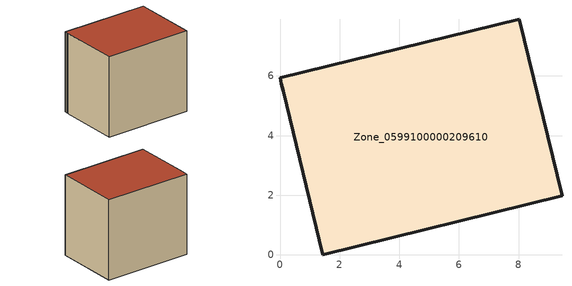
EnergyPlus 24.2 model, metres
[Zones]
Zone_0599100000209610
 floor ground (C_G): 1.43,0 0.1,5.5 0.05,5.74 0,5.94 8.03,7.9 9.46,1.97 z0
 wall outside (C_F): 1.43,0 9.46,1.97 8.03,7.9 0,5.94 0.05,5.74 0.1,5.5 1.43,0 z0:7.48
 roof outside (C_R): 0.1,5.5 1.43,0 9.46,1.97 8.03,7.9 0,5.94 0.05,5.74 z7.48
[BUILDING]
Pand.0599100000209610: North Axis=0; Terrain=City; Loads Convergence Tolerance Value=0.04; Temperature Convergence Tolerance Value=0.4; Solar Distribution=FullExterior; Maximum Number of Warmup Days=25; Minimum Number of Warmup Days=1
[Site:Location]
Rotterdam.The.Hague.AP_ZH_NLD Design_Conditions: Latitude=51.96; Longitude=4.45; Time Zone=1; Elevation=-4.5
[SITE:GROUNDTEMPERATURE:BUILDINGSURFACE]
18, 18, 18, 18, 18, 18, 18, 18, 18, 18, 18, 18
[MATERIAL] Thermal Absorptance=0.9; Solar Absorptance=0.7; Visible Absorptance=0.7
Name | Roughness | Thickness | Conductivity | Density | Specific Heat
G.TI.1965-1974 | MediumSmooth | 0.15 | 0.882353 | 540 | 1210
F.TI.1965-1974 | Rough | 0.3 | 0.697674 | 1920 | 840
R.TI.1965-1974 | MediumRough | 0.2 | 0.232558 | 1500 | 1000
[CONSTRUCTION]
C_G: G.TI.1965-1974
C_F: F.TI.1965-1974
C_R: R.TI.1965-1974
[ZONE]
Zone_0599100000209610: Type=1; Multiplier=1; Ceiling Height=Autocalculate; Volume=Autocalculate; Floor Area=autocalculate; Part of Total Floor Area=Yes
[ZONEINFILTRATION:DESIGNFLOWRATE]
Infil_Zone_0599100000209610: Zone or ZoneList or Space or SpaceList=Zone_0599100000209610; Schedule=AlwaysOn; Design Flow Rate Calculation Method=Flow/Area; Flow Rate per Floor Area=0.003; Constant Term Coefficient=1; Temperature Term Coefficient=0; Velocity Term Coefficient=0; Velocity Squared Term Coefficient=0
[HVACTEMPLATE:ZONE:IDEALLOADSAIRSYSTEM]
Zone_0599100000209610: Maximum Heating Supply Air Temperature=50; Minimum Cooling Supply Air Temperature=13; Maximum Heating Supply Air Humidity Ratio=0.0156; Minimum Cooling Supply Air Humidity Ratio=0.0077; Heating Limit=NoLimit; Cooling Limit=NoLimit; Dehumidification Control Type=ConstantSensibleHeatRatio; Cooling Sensible Heat Ratio=0.7; Dehumidification Setpoint=60; Humidification Control Type=None; Humidification Setpoint=30; Outdoor Air Method=None; Outdoor Air Flow Rate per Person=0.00944; Outdoor Air Flow Rate per Zone Floor Area=0; Outdoor Air Flow Rate per Zone=0; Demand Controlled Ventilation Type=None; Outdoor Air Economizer Type=NoEconomizer; Heat Recovery Type=None; Sensible Heat Recovery Effectiveness=0.7; Latent Heat Recovery Effectiveness=0.65
[ZONECONTROL:THERMOSTAT]
ThermostatControl_Zone_0599100000209610: Zone or ZoneList=Zone_0599100000209610; Control Type Schedule=DualSetpointControlType; Control 1=Thermostat_Zone_0599100000209610; Temperature Difference Between Cutout And Setpoint=0
[THERMOSTATSETPOINT:DUALSETPOINT]
Thermostat_Zone_0599100000209610: Heating Setpoint Temperature Schedule=HeatingSetpoint_Zone_0599100000209610; Cooling Setpoint Temperature Schedule=CoolingSetpoint_Zone_0599100000209610
[SCHEDULE:COMPACT]
HeatingSetpoint_Zone_0599100000209610: Through: 12/31, For: AllDays, Until: 24:00, 21
CoolingSetpoint_Zone_0599100000209610: Through: 12/31, For: AllDays, Until: 24:00, 24
DualSetpointControlType: Through: 12/31, For: AllDays, Until: 24:00, 4
AlwaysOn: Through: 12/31, For: AllDays, Until: 24:00, 1
